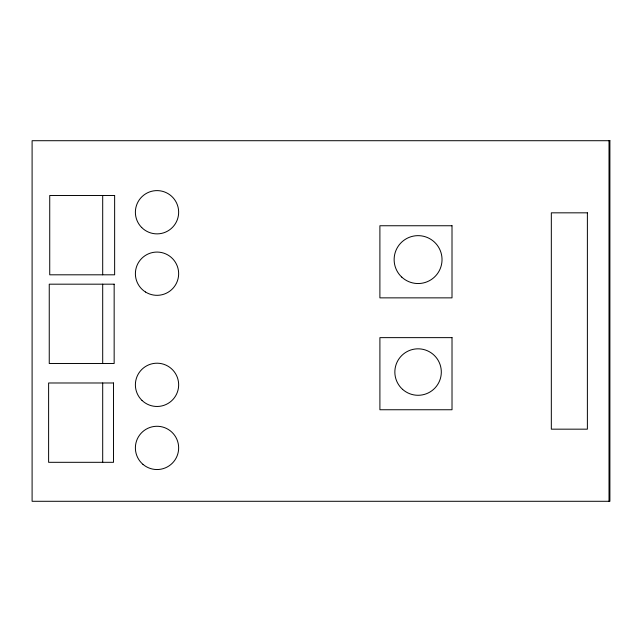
<?xml version="1.0" encoding="UTF-8"?>
<svg xmlns="http://www.w3.org/2000/svg" width="642" height="642" viewBox="0 0 642 642"><rect width="100%" height="100%" fill="white"/><g stroke="black" fill="none" stroke-linecap="round" stroke-linejoin="round"><path stroke-width="0.96" d="M609.017 140.71L609.017 501.29M102.696 195.481L102.696 274.808M102.696 284.181L102.696 363.508M102.696 382.985L102.696 462.312M609.9 140.71L32.1 140.71L32.1 501.29L609.9 501.29L609.9 140.71M114.637 195.481L49.731 195.481L49.731 274.808L114.637 274.808L114.637 195.481M587.382 212.831L551.326 212.831L551.326 429.169L587.382 429.169L587.382 212.831M452.008 225.751L379.895 225.751L379.895 297.864L452.008 297.864L452.008 225.751M114.156 284.181L49.249 284.181L49.249 363.508L114.156 363.508L114.156 284.181M452.016 337.636L379.903 337.636L379.903 409.748L452.016 409.748L452.016 337.636M113.514 382.985L48.615 382.985L48.615 462.312L113.514 462.312L113.514 382.985M142.941 464.335A21.635 21.635 0 0 0 178.283 451.888A21.635 21.635 0 0 0 149.835 427.5A21.635 21.635 0 0 0 142.941 464.335M141.986 400.399A21.635 21.635 0 0 0 178.011 390.079A21.635 21.635 0 0 0 151.063 364.038A21.635 21.635 0 0 0 141.986 400.399M145.509 292.014A21.635 21.635 0 0 0 178.636 274.511A21.635 21.635 0 0 0 146.914 254.569A21.635 21.635 0 0 0 145.509 292.014M141.721 227.541A21.635 21.635 0 0 0 177.914 217.839A21.635 21.635 0 0 0 151.424 191.34A21.635 21.635 0 0 0 141.721 227.541M402.59 389.365A23.232 23.232 0 0 0 440.821 376.814A23.232 23.232 0 0 0 410.84 349.978A23.232 23.232 0 0 0 402.59 389.365M401.78 277.127A23.939 23.939 0 0 0 441.423 264.945A23.939 23.939 0 0 0 411.057 236.705A23.939 23.939 0 0 0 401.78 277.127"/></g></svg>
